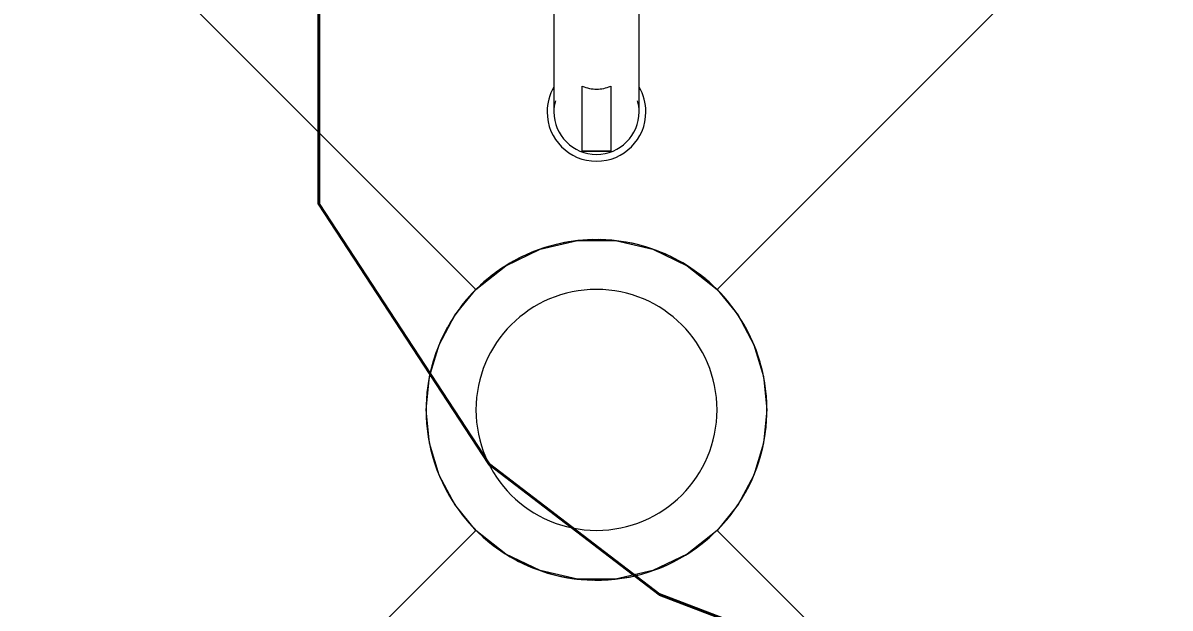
# Model space of a CAD drawing. Header units: inches. Extents: x -234 to 3525, y 0 to 2715.
# Drawn here: x 500.7 to 510.8, y 1144.25 to 1149.41 of the extents above; entities that cross this region are included whole.
import ezdxf
from ezdxf.enums import TextEntityAlignment as Align

# ---------------------------------------------------------------- set-up
doc = ezdxf.new("R2010")
doc.units = ezdxf.units.IN
doc.header["$LTSCALE"] = 10
doc.header["$MEASUREMENT"] = 0
doc.layers.add('A-IDEN-VNUM', color=4, linetype='CONTINUOUS')
doc.layers.add('P-SANR-FIXT', color=2, linetype='CONTINUOUS', lineweight=13)
doc.styles.add('ROOMVNUMBER', font='simplex.shx', dxfattribs={"width": 0.85})

msp = doc.modelspace()

# ---------------------------------------------------------------- linework, layer by layer
at = {"layer": 'P-SANR-FIXT'}
for p, q in [((504.689, 1147.061), (495.647, 1156.103)), ((495.647, 1156.103), (504.689, 1147.061)), ((515.853, 1156.103), (506.811, 1147.061)), ((506.811, 1147.061), (515.853, 1156.103)), ((505.375, 1152.065), (505.375, 1149.375)), ((506.125, 1149.375), (506.125, 1152.057)), ((505.375, 1149.375), (505.375, 1149.345)), ((506.125, 1149.367), (506.125, 1149.375)), ((506.125, 1149.337), (506.125, 1149.367)), ((505.375, 1149.345), (505.375, 1149.315)), ((505.375, 1149.315), (505.375, 1149.285)), ((505.375, 1149.285), (505.375, 1149.256)), ((506.125, 1149.307), (506.125, 1149.337)), ((506.125, 1149.277), (506.125, 1149.307)), ((506.125, 1149.248), (506.125, 1149.277)), ((505.375, 1149.256), (505.375, 1149.226)), ((505.375, 1149.226), (505.375, 1149.197)), ((505.375, 1149.197), (505.375, 1149.168)), ((505.375, 1149.168), (505.375, 1149.139)), ((506.125, 1149.218), (506.125, 1149.248)), ((506.125, 1149.189), (506.125, 1149.218)), ((506.125, 1149.16), (506.125, 1149.189)), ((505.375, 1149.139), (505.375, 1149.111)), ((505.375, 1149.111), (505.375, 1149.083)), ((505.375, 1149.083), (505.375, 1149.056)), ((506.125, 1149.131), (506.125, 1149.16)), ((506.125, 1149.103), (506.125, 1149.131)), ((506.125, 1149.075), (506.125, 1149.103)), ((506.125, 1149.048), (506.125, 1149.075)), ((505.375, 1149.056), (505.375, 1149.029)), ((505.375, 1149.029), (505.375, 1149.002)), ((505.375, 1149.002), (505.375, 1148.977)), ((505.375, 1148.977), (505.375, 1148.952)), ((506.125, 1149.022), (506.125, 1149.048)), ((506.125, 1148.995), (506.125, 1149.022)), ((506.125, 1148.97), (506.125, 1148.995)), ((506.125, 1148.945), (506.125, 1148.97)), ((505.375, 1148.952), (505.375, 1148.927)), ((505.375, 1148.927), (505.375, 1148.903)), ((505.375, 1148.903), (505.375, 1148.88)), ((505.375, 1148.88), (505.375, 1148.858)), ((506.125, 1148.921), (506.125, 1148.945)), ((506.125, 1148.897), (506.125, 1148.921)), ((506.125, 1148.874), (506.125, 1148.897)), ((506.125, 1148.852), (506.125, 1148.874)), ((505.375, 1148.858), (505.375, 1148.837)), ((505.375, 1148.837), (505.375, 1148.817)), ((505.375, 1148.817), (505.375, 1148.797)), ((505.375, 1148.797), (505.375, 1148.778)), ((505.375, 1148.778), (505.375, 1148.761)), ((505.625, 1148.456), (505.625, 1148.85)), ((505.875, 1148.85), (505.875, 1148.456)), ((506.125, 1148.831), (506.125, 1148.852)), ((506.125, 1148.811), (506.125, 1148.831)), ((506.125, 1148.792), (506.125, 1148.811)), ((506.125, 1148.773), (506.125, 1148.792)), ((506.125, 1148.756), (506.125, 1148.773)), ((505.375, 1148.761), (505.375, 1148.744)), ((505.375, 1148.744), (505.375, 1148.728)), ((505.375, 1148.728), (505.375, 1148.714)), ((505.375, 1148.714), (505.375, 1148.7)), ((505.375, 1148.7), (505.375, 1148.687)), ((505.375, 1148.687), (505.375, 1148.676)), ((505.375, 1148.676), (505.375, 1148.666)), ((505.375, 1148.666), (505.375, 1148.656)), ((506.125, 1148.74), (506.125, 1148.756)), ((506.125, 1148.724), (506.125, 1148.74)), ((506.125, 1148.71), (506.125, 1148.724)), ((506.125, 1148.696), (506.125, 1148.71)), ((506.125, 1148.684), (506.125, 1148.696)), ((506.125, 1148.673), (506.125, 1148.684)), ((506.125, 1148.663), (506.125, 1148.673)), ((506.125, 1148.654), (506.125, 1148.663)), ((505.375, 1148.656), (505.375, 1148.648)), ((505.375, 1148.648), (505.375, 1148.642)), ((505.375, 1148.642), (505.375, 1148.636)), ((505.375, 1148.636), (505.375, 1148.631)), ((505.375, 1148.631), (505.375, 1148.628)), ((505.375, 1148.628), (505.375, 1148.626)), ((505.375, 1148.626), (505.375, 1148.625)), ((506.125, 1148.646), (506.125, 1148.654)), ((506.125, 1148.64), (506.125, 1148.646)), ((506.125, 1148.635), (506.125, 1148.64)), ((506.125, 1148.63), (506.125, 1148.635)), ((506.125, 1148.627), (506.125, 1148.63)), ((506.125, 1148.626), (506.125, 1148.627)), ((506.125, 1148.625), (506.125, 1148.626)), ((505.625, 1148.278), (505.625, 1148.456)), ((505.625, 1148.278), (505.625, 1148.455)), ((505.875, 1148.456), (505.875, 1148.278)), ((505.875, 1148.455), (505.875, 1148.278)), ((505.625, 1148.278), (505.875, 1148.278)), ((505.255, 1147.416), (505.582, 1147.491)), ((505.409, 1147.461), (505.351, 1147.446)), ((505.468, 1147.473), (505.409, 1147.461)), ((505.527, 1147.483), (505.468, 1147.473)), ((505.587, 1147.491), (505.527, 1147.483)), ((505.582, 1147.491), (505.918, 1147.491)), ((505.646, 1147.496), (505.587, 1147.491)), ((505.706, 1147.499), (505.646, 1147.496)), ((505.766, 1147.5), (505.706, 1147.499)), ((505.826, 1147.498), (505.766, 1147.5)), ((505.886, 1147.494), (505.826, 1147.498)), ((505.946, 1147.487), (505.886, 1147.494)), ((505.918, 1147.491), (506.245, 1147.416)), ((506.005, 1147.478), (505.946, 1147.487)), ((506.064, 1147.467), (506.005, 1147.478)), ((506.122, 1147.453), (506.064, 1147.467)), ((506.18, 1147.437), (506.122, 1147.453)), ((504.952, 1147.27), (505.255, 1147.416)), ((505.126, 1147.364), (505.072, 1147.338)), ((505.181, 1147.388), (505.126, 1147.364)), ((505.237, 1147.409), (505.181, 1147.388)), ((505.294, 1147.429), (505.237, 1147.409)), ((505.351, 1147.446), (505.294, 1147.429)), ((506.237, 1147.419), (506.18, 1147.437)), ((506.294, 1147.398), (506.237, 1147.419)), ((506.245, 1147.416), (506.548, 1147.27)), ((506.349, 1147.375), (506.294, 1147.398)), ((506.404, 1147.35), (506.349, 1147.375)), ((506.457, 1147.323), (506.404, 1147.35)), ((504.689, 1147.061), (504.952, 1147.27)), ((504.916, 1147.247), (504.867, 1147.213)), ((504.967, 1147.279), (504.916, 1147.247)), ((505.019, 1147.31), (504.967, 1147.279)), ((505.072, 1147.338), (505.019, 1147.31)), ((506.509, 1147.294), (506.457, 1147.323)), ((506.56, 1147.262), (506.509, 1147.294)), ((506.548, 1147.27), (506.811, 1147.061)), ((506.61, 1147.229), (506.56, 1147.262)), ((504.819, 1147.176), (504.773, 1147.138)), ((504.867, 1147.213), (504.819, 1147.176)), ((506.659, 1147.193), (506.61, 1147.229)), ((506.706, 1147.156), (506.659, 1147.193)), ((506.751, 1147.117), (506.706, 1147.156)), ((504.503, 1146.833), (504.689, 1147.061)), ((504.685, 1147.057), (504.644, 1147.013)), ((504.728, 1147.098), (504.685, 1147.057)), ((504.773, 1147.138), (504.728, 1147.098)), ((506.795, 1147.076), (506.751, 1147.117)), ((506.837, 1147.033), (506.795, 1147.076)), ((506.811, 1147.061), (506.997, 1146.833)), ((504.604, 1146.968), (504.566, 1146.922)), ((504.644, 1147.013), (504.604, 1146.968)), ((506.878, 1146.989), (506.837, 1147.033)), ((506.916, 1146.943), (506.878, 1146.989)), ((504.531, 1146.873), (504.497, 1146.824)), ((504.566, 1146.922), (504.531, 1146.873)), ((506.953, 1146.896), (506.916, 1146.943)), ((506.988, 1146.847), (506.953, 1146.896)), ((507.021, 1146.797), (506.988, 1146.847)), ((504.364, 1146.574), (504.503, 1146.833)), ((504.465, 1146.773), (504.435, 1146.721)), ((504.497, 1146.824), (504.465, 1146.773)), ((506.997, 1146.833), (507.136, 1146.574)), ((507.052, 1146.745), (507.021, 1146.797)), ((507.08, 1146.693), (507.052, 1146.745)), ((504.407, 1146.668), (504.381, 1146.614)), ((504.435, 1146.721), (504.407, 1146.668)), ((507.107, 1146.639), (507.08, 1146.693)), ((504.279, 1146.293), (504.364, 1146.574)), ((504.358, 1146.559), (504.337, 1146.502)), ((504.381, 1146.614), (504.358, 1146.559)), ((507.132, 1146.584), (507.107, 1146.639)), ((507.154, 1146.528), (507.132, 1146.584)), ((507.136, 1146.574), (507.221, 1146.293)), ((504.318, 1146.446), (504.301, 1146.388)), ((504.337, 1146.502), (504.318, 1146.446)), ((507.174, 1146.472), (507.154, 1146.528)), ((507.192, 1146.415), (507.174, 1146.472)), ((504.301, 1146.388), (504.287, 1146.33)), ((507.207, 1146.357), (507.192, 1146.415)), ((507.22, 1146.298), (507.207, 1146.357)), ((504.25, 1146), (504.279, 1146.293)), ((504.275, 1146.271), (504.265, 1146.212)), ((504.287, 1146.33), (504.275, 1146.271)), ((507.231, 1146.239), (507.22, 1146.298)), ((507.221, 1146.293), (507.25, 1146)), ((507.239, 1146.18), (507.231, 1146.239)), ((504.258, 1146.152), (504.253, 1146.092)), ((504.265, 1146.212), (504.258, 1146.152)), ((507.245, 1146.12), (507.239, 1146.18)), ((504.253, 1146.092), (504.25, 1146.032)), ((507.249, 1146.06), (507.245, 1146.12)), ((507.25, 1146), (507.249, 1146.06)), ((504.25, 1146.032), (504.25, 1146)), ((504.25, 1146), (504.251, 1145.94)), ((504.279, 1145.707), (504.25, 1146)), ((504.251, 1145.94), (504.255, 1145.88)), ((507.25, 1146), (507.221, 1145.707)), ((507.247, 1145.908), (507.25, 1145.968)), ((507.25, 1145.968), (507.25, 1146)), ((504.255, 1145.88), (504.261, 1145.82)), ((507.235, 1145.788), (507.242, 1145.848)), ((507.242, 1145.848), (507.247, 1145.908)), ((504.261, 1145.82), (504.269, 1145.761)), ((504.269, 1145.761), (504.28, 1145.702)), ((507.225, 1145.729), (507.235, 1145.788)), ((504.364, 1145.426), (504.279, 1145.707)), ((504.28, 1145.702), (504.293, 1145.643)), ((504.293, 1145.643), (504.308, 1145.585)), ((507.221, 1145.707), (507.136, 1145.426)), ((507.199, 1145.612), (507.213, 1145.67)), ((507.213, 1145.67), (507.225, 1145.729)), ((504.308, 1145.585), (504.326, 1145.528)), ((507.163, 1145.498), (507.182, 1145.554)), ((507.182, 1145.554), (507.199, 1145.612)), ((504.326, 1145.528), (504.346, 1145.472)), ((504.346, 1145.472), (504.368, 1145.416)), ((507.119, 1145.386), (507.142, 1145.441)), ((507.142, 1145.441), (507.163, 1145.498)), ((504.503, 1145.167), (504.364, 1145.426)), ((504.368, 1145.416), (504.393, 1145.361)), ((504.393, 1145.361), (504.42, 1145.307)), ((507.136, 1145.426), (506.997, 1145.167)), ((507.065, 1145.279), (507.093, 1145.332)), ((507.093, 1145.332), (507.119, 1145.386)), ((504.42, 1145.307), (504.448, 1145.255)), ((504.448, 1145.255), (504.479, 1145.203)), ((507.035, 1145.227), (507.065, 1145.279)), ((504.479, 1145.203), (504.512, 1145.153)), ((504.689, 1144.939), (504.503, 1145.167)), ((504.512, 1145.153), (504.547, 1145.104)), ((506.997, 1145.167), (506.811, 1144.939)), ((506.934, 1145.078), (506.969, 1145.127)), ((506.969, 1145.127), (507.003, 1145.176)), ((507.003, 1145.176), (507.035, 1145.227)), ((504.547, 1145.104), (504.584, 1145.057)), ((504.584, 1145.057), (504.622, 1145.011)), ((506.856, 1144.987), (506.896, 1145.032)), ((506.896, 1145.032), (506.934, 1145.078)), ((495.647, 1135.897), (504.689, 1144.939)), ((504.689, 1144.939), (495.647, 1135.897)), ((504.622, 1145.011), (504.663, 1144.967)), ((504.663, 1144.967), (504.705, 1144.924)), ((504.952, 1144.73), (504.689, 1144.939)), ((506.811, 1144.939), (506.548, 1144.73)), ((506.772, 1144.902), (506.815, 1144.943)), ((506.811, 1144.939), (515.853, 1135.897)), ((515.853, 1135.897), (506.811, 1144.939)), ((506.815, 1144.943), (506.856, 1144.987)), ((504.705, 1144.924), (504.749, 1144.883)), ((504.749, 1144.883), (504.794, 1144.844)), ((504.794, 1144.844), (504.841, 1144.807)), ((506.633, 1144.787), (506.681, 1144.824)), ((506.681, 1144.824), (506.727, 1144.862)), ((506.727, 1144.862), (506.772, 1144.902)), ((504.841, 1144.807), (504.89, 1144.771)), ((504.89, 1144.771), (504.94, 1144.738)), ((504.94, 1144.738), (504.991, 1144.706)), ((505.255, 1144.584), (504.952, 1144.73)), ((506.548, 1144.73), (506.245, 1144.584)), ((506.533, 1144.721), (506.584, 1144.753)), ((506.584, 1144.753), (506.633, 1144.787)), ((504.991, 1144.706), (505.043, 1144.677)), ((505.043, 1144.677), (505.096, 1144.65)), ((505.096, 1144.65), (505.151, 1144.625)), ((505.151, 1144.625), (505.206, 1144.602)), ((506.319, 1144.612), (506.374, 1144.636)), ((506.374, 1144.636), (506.428, 1144.662)), ((506.428, 1144.662), (506.481, 1144.69)), ((506.481, 1144.69), (506.533, 1144.721)), ((505.206, 1144.602), (505.263, 1144.581)), ((505.582, 1144.509), (505.255, 1144.584)), ((505.263, 1144.581), (505.32, 1144.563)), ((505.32, 1144.563), (505.378, 1144.547)), ((505.378, 1144.547), (505.436, 1144.533)), ((505.436, 1144.533), (505.495, 1144.522)), ((505.495, 1144.522), (505.554, 1144.513)), ((506.245, 1144.584), (505.918, 1144.509)), ((505.973, 1144.517), (506.032, 1144.527)), ((506.032, 1144.527), (506.091, 1144.539)), ((506.091, 1144.539), (506.149, 1144.554)), ((506.149, 1144.554), (506.206, 1144.571)), ((506.206, 1144.571), (506.263, 1144.591)), ((506.263, 1144.591), (506.319, 1144.612)), ((505.554, 1144.513), (505.614, 1144.506)), ((505.918, 1144.509), (505.582, 1144.509)), ((505.614, 1144.506), (505.674, 1144.502)), ((505.674, 1144.502), (505.734, 1144.5)), ((505.734, 1144.5), (505.794, 1144.501)), ((505.794, 1144.501), (505.854, 1144.504)), ((505.854, 1144.504), (505.913, 1144.509)), ((505.913, 1144.509), (505.973, 1144.517))]:
    msp.add_line(p, q, dxfattribs=at)
for centre, radius, start, end in [((505.75, 1148.625), 0.435, 150, 180), ((505.75, 1148.625), 0.435, 150, 180), ((505.75, 1148.625), 0.435, 0, 30), ((505.75, 1148.625), 0.435, 0, 30), ((505.75, 1148.625), 0.375, 165, 180), ((505.75, 1148.625), 0.375, 165, 180), ((505.75, 1148.625), 0.375, 165, 180), ((505.75, 1148.625), 0.375, 0, 15), ((505.75, 1148.625), 0.375, 0, 15), ((505.75, 1148.625), 0.375, 0, 15), ((505.75, 1148.625), 0.435, 180, 0), ((505.75, 1148.625), 0.435, 180, 0), ((505.75, 1148.625), 0.375, 180, 0), ((505.75, 1148.625), 0.375, 180, 0), ((505.75, 1148.625), 0.375, 180, 0), ((505.75, 1146), 1.5, 91.408, 104.2007), ((505.75, 1146), 1.5, 61.0885, 88.592), ((505.75, 1146), 1.5, 107.5149, 118.9115), ((505.75, 1146), 1.5, 120.6127, 149.1455), ((505.75, 1146), 1.5, 30.8545, 59.3873), ((505.75, 1146), 1.061, 0, 180), ((505.75, 1146), 1.061, 0, 180), ((505.75, 1146), 1.5, 151.0923, 180), ((505.75, 1146), 1.5, 0, 28.9077), ((505.75, 1146), 1.5, 180, 208.9077), ((505.75, 1146), 1.061, 180, 0), ((505.75, 1146), 1.061, 180, 0), ((505.75, 1146), 1.5, 331.0923, 0), ((505.75, 1146), 1.5, 210.8545, 239.3873), ((505.75, 1146), 1.5, 300.6127, 329.1455), ((505.75, 1146), 1.5, 241.0885, 268.592), ((505.75, 1146), 1.5, 287.5149, 298.9115), ((505.75, 1146), 1.5, 271.408, 284.2007)]:
    msp.add_arc(centre, radius, start, end, dxfattribs=at)
msp.add_open_spline([(505.625, 1148.85), (505.667, 1148.834), (505.751, 1148.817), (505.834, 1148.834), (505.875, 1148.85)], degree=3, dxfattribs=at)
msp.add_open_spline([(505.875, 1148.278), (505.871, 1148.278), (505.863, 1148.278), (505.847, 1148.278), (505.833, 1148.278), (505.815, 1148.278), (505.795, 1148.278), (505.776, 1148.278), (505.762, 1148.278), (505.752, 1148.278), (505.741, 1148.278), (505.727, 1148.278), (505.708, 1148.278), (505.687, 1148.278), (505.669, 1148.278), (505.655, 1148.278), (505.638, 1148.278), (505.629, 1148.278), (505.625, 1148.278)], degree=3, knots=[-1, -1, -1, -1, -0.875, -0.8125, -0.75, -0.6875, -0.625, -0.5625, -0.53125, -0.5, -0.46875, -0.4375, -0.375, -0.3125, -0.25, -0.1875, -0.125, 0, 0, 0, 0], dxfattribs=at)

# ---------------------------------------------------------------- texts
at = {"layer": 'A-IDEN-VNUM', "style": 'ROOMVNUMBER', "width": 0.85}
msp.add_text('212', height=31.5, rotation=90, dxfattribs=at).set_placement((519.055, 1127.161), align=Align.MIDDLE_CENTER)

doc.saveas('drawing.dxf')
